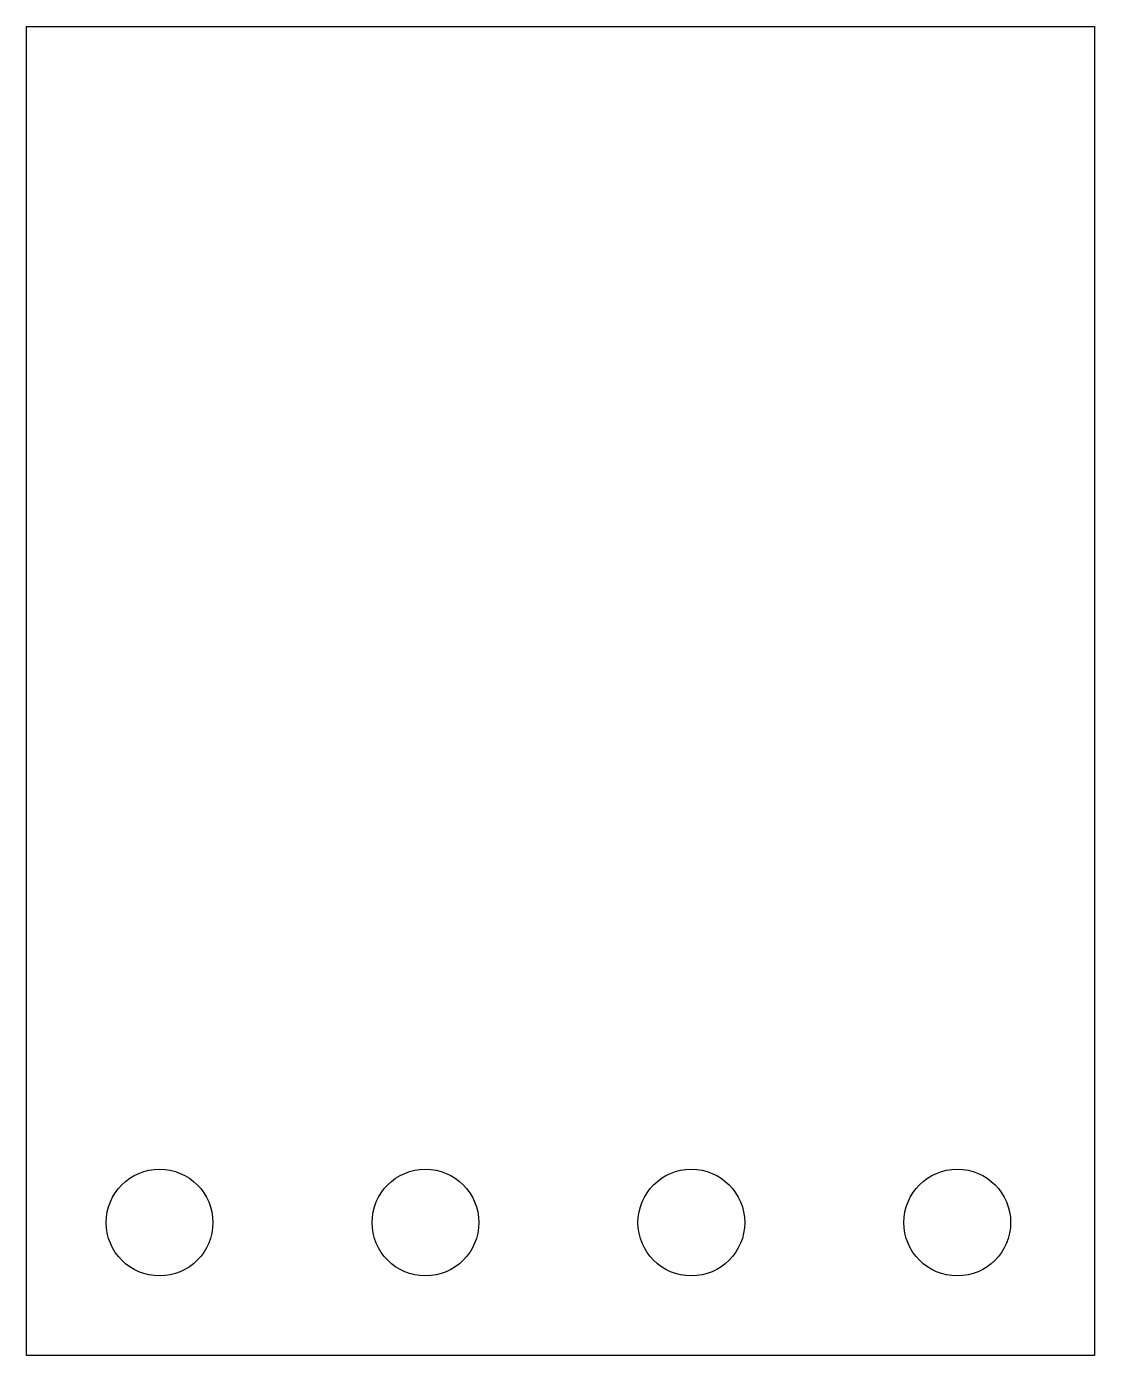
# Model space of a CAD drawing. Header units: millimetres. Extents: x 0 to 10.2, y 0 to 12.7.
import ezdxf

# ---------------------------------------------------------------- set-up
doc = ezdxf.new("R2010")
doc.units = ezdxf.units.MM
doc.layers.get('0').update_dxf_attribs({"linetype": 'CONTINUOUS'})

msp = doc.modelspace()

# ---------------------------------------------------------------- linework, layer by layer
msp.add_lwpolyline([(10.2, 0), (0, 0), (0, 12.7), (10.2, 12.7)], close=True)
for centre in [(1.27, 1.27), (3.81, 1.27), (6.35, 1.27), (8.89, 1.27)]:
    msp.add_circle(centre, 0.51)

doc.saveas('drawing.dxf')
